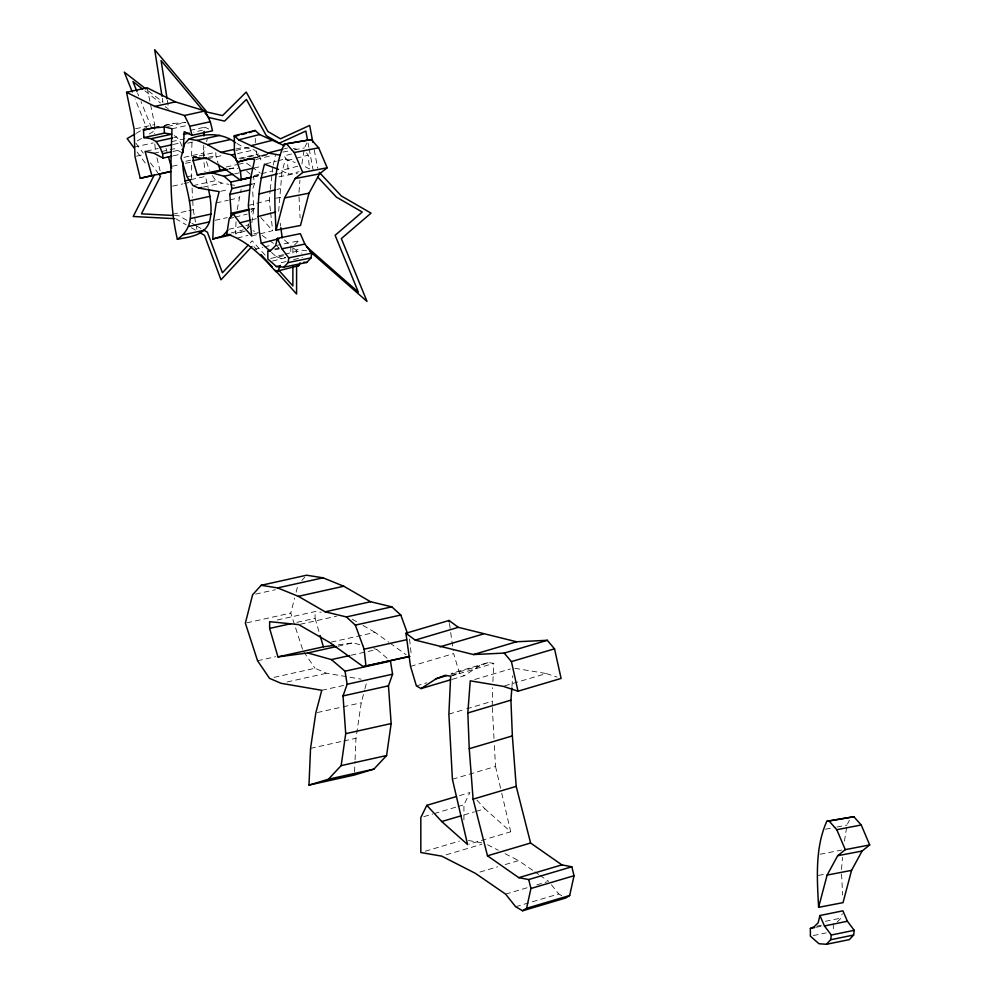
<?xml version="1.0" encoding="UTF-8"?>
<svg xmlns="http://www.w3.org/2000/svg" width="994" height="994" viewBox="0 0 994 994"><rect width="100%" height="100%" fill="white"/><g stroke="black" fill="none" stroke-linecap="round" stroke-linejoin="round"><path stroke-width="0.75" stroke-dasharray="4.97 3.73" d="M203.695 145.174L203.435 157.4L205.012 172.049M191.544 156.195L192.004 141.533M236.025 221.712L235.516 233.963L245.245 231.018L233.13 233.714M354.56 771.94L355.007 761.23M355.069 759.702L355.976 738.281L361.257 702.783L364.599 690.084M492.241 706.001L492.626 687.686M492.9 681.611L493.745 663.396L488.265 662.513L451.102 673.534M278.655 211.312L281.911 172.732L285.415 158.878L295.193 162.519M511.972 686.394L512.78 675.696M298.983 192.302L299.94 180.212M841.52 869.464L842.477 857.375M270.443 210.827L269.262 200.142L270.12 190.96M270.269 189.432L272.94 166.557M251.805 222.768L253.868 208.243L252.538 189.382L254.588 183.555L253.52 177.007M237.168 209.684L241.157 189.382M301.915 163.923L304.437 147.92L306.86 143.074M844.453 841.086L846.975 825.082L849.398 820.249M247.717 228.744L248.599 223.141M273.263 165.054L275.524 154.555M294.659 244.847L298.585 240.896L299.281 238.001M837.196 922.01L841.123 918.071L842.179 913.722M204.627 155.884L203.695 152.989L205.137 147.311M206.59 141.633L207.311 138.8M302.524 649.206L290.782 613.074L294.609 598.127M296.125 592.151L298.038 584.683M364.972 688.68L367.208 680.207M208.641 128.984L204.764 127.17L204.031 129.903L193.743 132.152M463.925 819.975L463.925 804.767L469.938 792.541L458.048 796.07M251.147 212.169L254.129 208.653L255.793 210.877M301.853 580.471L304.711 577.328M250.153 242.983L252.203 240.772L265.423 255.446M247.357 228.757L250.538 225.352M452.245 679.324L464.136 675.796L479.307 665.943L488.265 662.513M136.178 133.333L141.334 130.351M142.627 129.605L146.503 127.369L135.109 99.027M141.558 138.439L135.122 142.154L143.273 153.151M149.274 133.979L153.126 131.742L141.024 101.624M254.762 157.711L267.833 153.995L252.886 157.785M410.522 666.378L453.624 653.592L459.476 673.112L464.136 675.796M451.065 674.317L479.307 665.943M416.374 685.885L426.774 682.803M452.046 675.311L459.476 673.112M450.642 676.181L493.745 663.396M474.71 679.511L510.382 668.937M504.666 685.872L546.29 673.534L557.062 677.088M448.89 714.127L465.242 709.281M466.72 708.834L491.993 701.342M452.407 779.259L495.509 766.473L494.341 744.767M423.792 816.67L432.713 814.024M434.204 813.577L456.494 806.966M457.986 806.532L463.925 804.767M464.049 814.931L474.449 811.849M475.94 811.415L484.848 808.768L510.717 831.779L469.093 844.117M425.283 851.199L459.464 841.073M446.169 854.815L481.854 844.241M479.903 872.061L497.745 866.768M505.176 864.569L518.557 860.605L533.629 870.98M505.598 894.128L527.889 887.518M536.81 884.871L547.222 881.79M515.65 906.727L558.765 893.954L562.256 895.967M235.876 150.492L249.332 147.1M240.56 159.015L257.011 154.853L259.248 156.58M284.421 148.814L287.415 148.056M253.296 158.444L266.752 155.039M256.092 159.462L272.542 155.312M291.565 153.995L284.085 155.896L287.266 160.481L288.62 174.285L299.082 171.639M265.982 163.799L276.444 161.152M277.935 160.767L285.415 158.878M287.266 160.481L294.733 158.593M296.237 158.208L308.19 155.188L309.556 168.992L302.176 165.116M254.029 175.59L260.006 174.087M261.509 173.702L271.971 171.055M297.691 166.246L281.252 170.409L288.62 174.285M278.929 173.49L281.911 172.732M277.177 189.407L280.159 188.649M248.338 205.435L269.262 200.142M251.147 209.411L254.129 208.653M229.229 218.63L233.714 217.5M235.205 217.127L247.171 214.095M251.805 219.798L256.29 218.668M231.279 232.907L243.232 229.875M237.417 238.051L247.879 235.404M253.855 233.888L258.341 232.758L253.035 230.745M251.706 235.963L272.642 230.67L270.616 212.356M253.781 249.556L262.751 247.295M264.242 246.91L271.722 245.021M271.499 252.389L276.034 256.477L283.514 254.576M285.005 254.203L296.97 251.184L302.014 253.172M276.034 256.477L281.091 258.465L285.576 257.322M272.518 261.062L285.974 257.657M286.11 261.521L281.625 262.652L281.091 258.465M293.578 259.633L302.549 257.359M187.63 143.173L195.197 141.483M184.002 157.363L203.695 152.989M199.173 155.959L215.835 152.256L215.835 155.623L217.91 162.743M236.013 149.001L243.592 147.311L254.215 149.883L258.688 153.971L262.093 163.327M208.255 157.3L215.835 155.623M207.647 158.754L222.793 155.399M237.554 153.585L254.215 149.883M238.995 158.344L258.688 153.971M226.147 167.017L236.746 164.656M238.262 164.321L245.841 162.643L250.625 166.097M187.071 176.833L194.65 175.143M228.819 169.228L234.87 167.874L237.839 168.707M253.979 168.011L261.559 166.333M234.609 173.9L239.156 172.894M193.072 185.63L215.785 180.585L221.563 183.07L228.831 184.312M203.385 187.108L221.563 183.07M253.52 176.733L259.571 175.391M253.408 176.895L259.471 175.553M251.557 184.225L254.588 183.555M220.693 191.27L228.272 189.593M216.207 202.9L228.322 200.204M229.838 199.869L238.92 197.856M250.836 208.914L253.868 208.243M215.089 220.308L227.204 217.611M228.868 229.266L248.562 224.892M255.632 594.101L275.313 589.728M246.86 622.828L290.782 613.074M277.214 620.007L315.073 611.596L321.199 612.205M296.895 622.356L315.073 618.318L315.073 611.596M300.225 624.269L336.581 616.193M331.151 642.124L375.073 632.37L388.741 642.211M257.558 660.749L275.723 656.711M338.01 646.212L353.156 642.845L363.531 645.752M351.106 655.22L376.85 649.504L390.456 661.109M274.083 677.349L314.974 668.266L326.529 673.224L361.182 679.175M287.154 681.971L326.529 673.224M321.77 690.296L344.483 685.251M317.334 712.536L341.563 707.156M343.079 706.821L361.257 702.783M310.55 748.37L342.346 741.3M343.862 740.965L355.976 738.281M135.594 128.748L154.691 124.561L150.442 103.96M164.582 125.43L173.391 123.492L185.692 122.448L166.594 126.636M171.974 128.785L186.661 125.567M190.078 130.388L204.764 127.17M173.764 137.694L176.708 137.048L180.622 142.838L182.647 147.944M134.128 147.075L153.213 142.9M171.577 141.645L186.263 138.427M173.279 144.441L180.622 142.838M146.54 151.063L158.282 148.491M136.426 156.195L143.77 154.579M153.859 153.225L159.723 151.945M161.202 151.622L168.545 150.019M170.011 149.696L174.422 148.727L182.312 152.865M172.881 151.473L181.691 149.547M173.341 155.797L180.684 154.194M185.816 161.252L191.68 159.972M172.26 166.234L179.603 164.631M185.48 163.339L191.357 162.059M190.798 179.653L205.485 176.435L208.106 187.791M172.658 186.114L182.933 183.865M184.412 183.542L188.81 182.573M172.658 214.244L187.344 211.026M188.81 210.703L193.221 209.746L192.65 198.924M164.047 125.53L173.391 123.492M275.636 245.605L298.585 240.896M274.58 248.96L278.879 248.078M275.003 249.817L279.314 248.935M270.703 258.39L283.613 255.744M825.343 921.301L841.123 918.071M817.118 926.122L821.417 925.24M816.111 927.278L821.852 926.097M813.241 935.553L826.151 932.906M282.88 152.07L292.944 150.131M294.373 149.858L304.437 147.92M278.991 176.795L297.666 173.204M275.872 198.241L281.613 197.135M825.43 829.232L835.482 827.294M836.923 827.02L846.975 825.082M820.087 854.244L841.645 850.094M818.41 875.403L825.592 874.024M228.918 168.669L234.87 167.874M338.271 644.833L353.156 642.845M174.472 215.561L178.982 215.785L190.612 222.507M306.773 250.823L296.585 249.544L296.585 254.141M514.855 668.303L546.29 673.534M230.285 184.561L234.634 185.319M468.41 840.514L481.841 842.837M293.305 148.479L296.237 149.001M373.893 648.672L376.85 649.504M487.52 844.738L498.317 850.255M505.064 853.697L518.557 860.605M236.883 143.447L243.592 147.311M174.223 135.619L176.708 137.048M191.904 223.252L195.781 225.489M197.073 226.234L200.962 228.483M175.652 218.705L186.151 224.768M191.395 227.8L195.333 230.074M352.211 619.175L357.591 622.281M362.972 625.388L375.073 632.37M534.884 871.837L538.649 874.434M539.916 875.304L548.7 881.355M262.118 235.416L268.417 239.84M269.672 240.722L273.449 243.381M251.817 166.955L260.204 172.993M389.983 643.106L406.124 654.723M148.454 90.951L162.966 102.245L162.246 97.747M144.888 90.839L160.419 102.941M165.19 106.669L167.588 108.532M246.723 171.204L250.128 174.112M276.904 246.214L279.103 248.152M284.47 239.964L292.422 247.096M293.565 248.115L296.97 251.184M476.896 800.108L484.848 808.768M260.776 217.524L272.642 230.67M253.917 246.624L256.961 250.003M551.446 884.784L558.765 893.954M150.504 162.917L157.748 172.683M137.06 151.958L146.988 165.352M306.599 152.89L308.19 155.188M212.356 175.553L215.785 180.585M303.841 651.915L314.974 668.266M137.557 93.014L138.713 95.884M206.503 161.662L209.324 170.334M315.073 618.318L319.646 633.986M166.035 148.305L167.24 152.579M156.94 157.81L160.109 170.844M495.509 766.473L501.386 791.709M501.734 793.187L510.717 831.779M147.112 87.783L150.144 102.494M193.221 209.746L194.327 215.623M194.6 217.09L195.706 222.967M195.98 224.445L197.085 230.322M314.228 149.833L317.645 168.135M308.065 142.937L308.898 147.398M309.184 148.889L313.06 169.701M256.278 150.877L257.011 154.853M167.34 100.295L168.781 109.464M449.462 623.412L450.506 630.966M450.704 632.47L453.202 650.573M280.233 223.141L280.631 226.098M409.553 639.08L411.441 656.164M154.803 143.919L155.524 152.007M492.328 707.542L494.006 738.567M192.078 188.114L192.563 197.384M841.558 873.999L842.639 895.097M299.02 196.824L300.101 217.934M191.42 165.116L191.718 180.399M255.284 138.352L255.296 142.689M833.32 923.749L833.32 931.44M292.882 248.015L292.882 254.079M290.782 246.587L290.782 254.278M154.691 124.561L154.691 133.569"/><path stroke-width="1.49" d="M183.07 152.741L184.201 131.668L191.966 135.308L212.53 130.798L210.318 121.74L205.099 110.968L175.416 101.885L147.112 87.783L126.549 92.28L134.128 129.058L134.96 156.518L140.253 178.249L170.993 171.44L160.817 173.739M203.894 136.016L203.994 131.432M230.968 234.969L212.791 239.007L213.573 220.643L216.207 202.9L219.177 191.606L198.85 188.114L193.072 185.63L187.071 176.833L180.97 158.034L184.598 143.844L188.885 139.11C204.441 133.221 221.712 132.214 235.553 142.676M409.926 656.5L363.17 666.601L329.635 642.459L298.709 624.605L269.635 621.685L269.635 628.407L277.96 656.897L307.718 652.934L331.424 659.594L345.017 671.198L390.456 661.109L392.58 674.193L388.468 685.835L391.151 723.57L386.591 755.527L373.893 769.132L354.423 775.009L308.985 785.098L310.55 748.37L315.819 712.872L321.77 690.296L281.103 683.313L269.536 678.355L257.558 660.749L245.356 623.163L252.6 594.772L261.173 585.304L306.612 575.215L323.038 577.812L343.787 586.236L370.588 601.718L391.835 606.849L400.781 615.025L407.49 633.414M270.356 251.37L261.273 243.219C256.067 217.102 257.57 189.829 264.479 164.172L278.457 169.365M456.557 796.505L426.824 805.326L420.822 817.553L420.822 852.529L441.709 856.132L475.443 873.378L505.598 894.128L515.65 906.727L522.645 910.765L565.748 897.992L569.674 895.507L574.035 875.714L571.823 866.78L528.709 879.553L518.769 877.665L487.482 855.809L473.094 799.151L469.243 748.706L467.826 712.946L470.249 680.828L503.188 686.32L517.998 691.203L561.101 678.43L554.528 648.821L547.296 640.298L516.557 641.764L473.455 654.549L415.194 640.099L405.95 633.253L449.052 620.467L458.309 627.326L516.557 641.764M571.823 866.78L561.871 864.879L530.597 843.024L516.209 786.378L512.357 735.92L510.928 700.161L511.86 687.935M283.899 267.137L288.123 262.565L288.745 257.856L281.911 248.798L277.388 238.361L300.337 233.665L304.86 244.089L311.694 253.147L311.072 257.868L306.835 262.428L283.899 267.137L276.419 266.566L267.833 258.974L267.833 251.283L271.71 249.544L275.636 245.605L277.388 238.361M826.436 944.3L830.673 939.74L831.295 935.019L824.461 925.961L819.926 915.524L842.875 910.827L847.397 921.252L854.231 930.309L853.61 935.031L849.385 939.603L826.436 944.3L818.969 943.728L810.371 936.149L810.371 928.446L814.248 926.706L818.174 922.767L819.926 915.524M230.533 217.649L231.155 213.288L229.813 194.426L231.863 188.599L230.807 182.051L224.01 176.249L212.157 172.919L197.272 174.907L193.109 160.668L193.109 157.3L196.141 156.63M308.985 785.098L328.455 779.221L341.153 765.616L345.713 733.659L343.029 695.924L347.142 684.282L345.017 671.198M143.869 137.607L164.432 133.109L171.738 134.19L151.175 138.688L143.869 137.607L143.484 130.028L152.827 128.002L165.128 126.959L171.974 128.785C170.819 165.6 168.831 203.087 177.354 239.231C204.093 221.65 181.939 186.735 182.871 161.898M177.354 239.231C189.705 237.057 204.54 235.59 209.448 221.898C212.318 211.25 210.89 199.819 208.442 189.208M522.645 910.765L526.572 908.292L530.933 888.499L528.709 879.553M276.059 230.173L284.582 197.905L295.131 178.56L302.748 172.471L327.175 167.775L318.676 147.833L311.321 139.57L284.247 144.155C272.281 170.682 274.592 201.72 276.059 230.173L300.486 225.464L309.01 193.209L319.559 173.863L327.175 167.775M818.596 907.336L827.132 875.08L837.669 855.722L845.285 849.634L869.713 844.937L861.226 824.995L853.858 816.733L826.797 821.317C814.819 847.845 817.13 878.882 818.596 907.336L843.024 902.639L851.56 870.371L862.096 851.026L869.713 844.937M280.407 265.386L277.972 270.865L275.748 271.499C262.205 256.427 246.897 240.411 226.794 234.037L229.229 218.63L233.205 213.946L249.643 209.784M296.684 266.206L298.908 265.572L300.113 262.826M154.207 175.093L133.208 216.493L174.136 218.63M248.102 245.195L222.432 272.778L207.423 232.211L203.546 229.974M251.867 246.599L220.979 279.811L204.528 235.379L199.272 232.347M212.791 239.007L222.519 236.063L227.812 230.397M405.95 633.253L410.522 666.378L416.374 685.885L421.034 688.581L436.204 678.728L445.163 675.299L450.642 676.181L448.89 714.127L452.407 779.259L467.615 844.565L441.746 821.541L426.824 805.326M134.886 134.078L127.133 138.564L134.364 148.305M284.682 145.857L259.583 134.55L255.247 130.463L234.311 135.756L234.385 150.877L236.075 160.146L238.311 161.873L249.892 158.531M415.194 640.099L458.309 627.326M439.969 646.833L483.084 634.06M473.455 654.549L504.182 653.083L547.296 640.298M436.204 678.728L446.604 675.634M504.182 653.083L511.425 661.594L554.528 648.821M421.034 688.581L450.754 679.759M467.826 712.946L510.928 700.161M469.243 748.706L512.357 735.92M473.094 799.151L516.209 786.378M441.746 821.541L461.067 815.813M487.482 855.809L530.597 843.024M518.769 877.665L561.871 864.879M530.933 888.499L574.035 875.714M526.572 908.292L569.674 895.507M234.311 136.414L238.796 135.283M241.79 134.525L246.276 133.395M249.27 132.637L255.247 130.463M234.311 135.756L238.647 139.843L259.583 134.55M238.647 139.843L251.084 145.696L272.021 140.403M251.084 145.696L267.982 152.977L282.93 149.187M238.311 161.873L251.768 158.468M260.987 178.025L277.425 173.875M259.235 193.942L275.673 189.779M257.719 216.605L275.661 212.07M233.205 213.946L239.84 222.818L250.302 220.171M261.273 243.219L279.215 238.684M275.748 271.499L298.908 265.572M140.253 178.249L151.896 175.627L145.074 151.386L153.859 153.225L163.066 158.058L171.875 156.12M188.885 139.11L197.098 140.403L219.811 135.358M197.098 140.403L207.473 144.627L230.186 139.582M207.473 144.627L220.867 152.355L234.497 149.336M193.109 160.668L206.752 157.636M220.867 152.355L231.503 154.927L234.522 154.256M197.272 174.907L225.949 169.067M212.157 172.919L227.303 169.564M231.503 154.927L235.976 159.015L240.349 171.043L252.464 168.346M224.01 176.249L233.093 174.236M198.85 188.114L201.869 187.444M193.109 157.3L207.647 158.754L223.116 167.688L239.877 179.765L250.488 177.404M239.877 179.765L251.904 177.23M230.807 182.051L250.488 177.69M231.863 188.599L251.557 184.225M229.813 194.426L249.506 190.053M231.155 213.288L249.32 209.249M222.519 236.063L230.099 234.385M261.173 585.304L277.599 587.901L323.038 577.812M277.599 587.901L298.349 596.325L343.787 586.236M298.349 596.325L325.15 611.807L370.588 601.718M269.635 628.407L290.844 623.698M325.15 611.807L346.397 616.939L391.835 606.849M346.397 616.939L355.343 625.114L400.781 615.025M277.96 656.897L323.398 646.808L333.81 645.417M307.718 652.934L336.494 646.547M355.343 625.114L364.115 649.169L406.521 639.751M331.424 659.594L349.59 655.555M363.17 666.601L408.609 656.512M347.142 684.282L392.58 674.193M343.029 695.924L388.468 685.835M345.713 733.659L391.151 723.57M341.153 765.616L386.591 755.527M328.455 779.221L373.893 769.132M126.549 92.28L154.853 106.395L175.416 101.885M154.853 106.395L184.536 115.478L205.099 110.968M143.484 130.028L158.705 126.71M184.536 115.478L189.755 126.25L210.318 121.74M183.468 134.414L189.345 133.121M151.175 138.688L156.145 141.558L172.297 138.017M156.145 141.558L160.059 147.336L171.813 144.764M160.059 147.336L162.594 153.722L171.415 151.796M184.921 180.945L190.798 179.653M189.519 200.8L210.082 196.303M190.525 218.543L211.088 214.033M188.885 226.396L209.448 221.898M183.455 234.77L204.018 230.26M267.833 251.283L270.703 250.699M281.911 248.798L304.86 244.089M288.745 257.856L311.694 253.147M288.123 262.565L311.072 257.868M276.419 266.566L279.289 265.97M810.371 928.446L814.682 927.564M824.461 925.961L847.397 921.252M831.295 935.019L854.231 930.309M830.673 939.74L853.61 935.031M284.247 144.155L311.321 139.57M286.893 144.279L294.249 152.542L318.676 147.833M295.131 178.56L319.559 173.863M284.582 197.905L309.01 193.209M826.797 821.317L853.858 816.733M829.431 821.442L836.799 829.704L861.226 824.995M837.669 855.722L862.096 851.026M827.132 875.08L851.56 870.371M246.897 159.288L251.805 158.829L254.601 159.848L251.035 176.348L248.338 205.435L251.706 235.963L239.84 222.818M172.968 215.474L141.434 213.834L160.456 176.348L158.655 173.913M303.853 262.205L306.835 262.428M267.982 152.977L279.687 155.089M146.043 89.062L124.287 72.115L132.264 91.945M142.502 88.988L132.947 81.533L136.986 91.585M306.5 246.686L358.337 292.112L335.127 235.292L362.251 212.045L336.394 197.11L317.757 177.118M309.681 251.184L367.01 301.418L341.34 238.597L371.035 213.138L341.34 195.992L319.26 172.31M278.643 270.132L292.882 285.937L292.882 266.218M261.024 254.514L272.207 266.926M275.251 270.306L296.585 294L296.585 266.404M202.888 110.396L161.078 60.547L167.091 98.766M204.876 112.769L208.852 117.516L224.557 121.119L246.413 99.425L266.317 135.693L279.302 143.186L305.854 131.046L307.519 139.968M836.799 829.704L845.285 849.634M294.249 152.542L302.748 172.471M218.332 164.159L219.997 169.862M320.068 635.414L323.398 646.808M168.446 156.853L171.651 168.272M189.755 126.25L191.966 135.308M511.425 661.594L517.998 691.203M312.812 142.204L309.681 125.43L280.457 138.787L267.883 131.519L246.226 92.082L222.544 115.59L206.951 112.024L154.691 49.7L162.01 96.244M449.052 620.467L449.251 621.909M280.83 227.576L282.209 237.926M364.115 649.169L366.003 666.253M240.349 171.043L241.293 179.579M162.594 153.722L163.066 158.058M164.122 127.046L164.432 133.109"/></g></svg>
